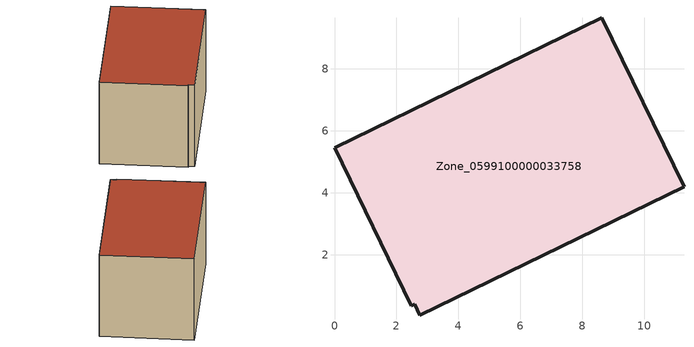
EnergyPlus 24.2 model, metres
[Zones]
Zone_0599100000033758
 floor ground (C_G): 2.59,0.4 2.48,0.36 0,5.45 8.63,9.66 11.28,4.2 2.75,0.04 z0
 wall outside (C_F): 11.28,4.2 8.63,9.66 0,5.45 2.48,0.36 2.59,0.4 2.75,0.04 11.28,4.2 z0:5.97
 roof outside (C_R): 2.59,0.4 2.75,0.04 11.28,4.2 8.63,9.66 0,5.45 2.48,0.36 z5.97
[BUILDING]
Pand.0599100000033758: North Axis=0; Terrain=City; Loads Convergence Tolerance Value=0.04; Temperature Convergence Tolerance Value=0.4; Solar Distribution=FullExterior; Maximum Number of Warmup Days=25; Minimum Number of Warmup Days=1
[Site:Location]
Rotterdam.The.Hague.AP_ZH_NLD Design_Conditions: Latitude=51.96; Longitude=4.45; Time Zone=1; Elevation=-4.5
[SITE:GROUNDTEMPERATURE:BUILDINGSURFACE]
18, 18, 18, 18, 18, 18, 18, 18, 18, 18, 18, 18
[MATERIAL] Thermal Absorptance=0.9; Solar Absorptance=0.7; Visible Absorptance=0.7
Name | Roughness | Thickness | Conductivity | Density | Specific Heat
G.TI.1965-1974 | MediumSmooth | 0.15 | 0.882353 | 540 | 1210
F.TI.1965-1974 | Rough | 0.3 | 0.697674 | 1920 | 840
R.TI.1965-1974 | MediumRough | 0.2 | 0.232558 | 1500 | 1000
[CONSTRUCTION]
C_G: G.TI.1965-1974
C_F: F.TI.1965-1974
C_R: R.TI.1965-1974
[ZONE]
Zone_0599100000033758: Type=1; Multiplier=1; Ceiling Height=Autocalculate; Volume=Autocalculate; Floor Area=autocalculate; Part of Total Floor Area=Yes
[ZONEINFILTRATION:DESIGNFLOWRATE]
Infil_Zone_0599100000033758: Zone or ZoneList or Space or SpaceList=Zone_0599100000033758; Schedule=AlwaysOn; Design Flow Rate Calculation Method=Flow/Area; Flow Rate per Floor Area=0.003; Constant Term Coefficient=1; Temperature Term Coefficient=0; Velocity Term Coefficient=0; Velocity Squared Term Coefficient=0
[HVACTEMPLATE:ZONE:IDEALLOADSAIRSYSTEM]
Zone_0599100000033758: Maximum Heating Supply Air Temperature=50; Minimum Cooling Supply Air Temperature=13; Maximum Heating Supply Air Humidity Ratio=0.0156; Minimum Cooling Supply Air Humidity Ratio=0.0077; Heating Limit=NoLimit; Cooling Limit=NoLimit; Dehumidification Control Type=ConstantSensibleHeatRatio; Cooling Sensible Heat Ratio=0.7; Dehumidification Setpoint=60; Humidification Control Type=None; Humidification Setpoint=30; Outdoor Air Method=None; Outdoor Air Flow Rate per Person=0.00944; Outdoor Air Flow Rate per Zone Floor Area=0; Outdoor Air Flow Rate per Zone=0; Demand Controlled Ventilation Type=None; Outdoor Air Economizer Type=NoEconomizer; Heat Recovery Type=None; Sensible Heat Recovery Effectiveness=0.7; Latent Heat Recovery Effectiveness=0.65
[ZONECONTROL:THERMOSTAT]
ThermostatControl_Zone_0599100000033758: Zone or ZoneList=Zone_0599100000033758; Control Type Schedule=DualSetpointControlType; Control 1=Thermostat_Zone_0599100000033758; Temperature Difference Between Cutout And Setpoint=0
[THERMOSTATSETPOINT:DUALSETPOINT]
Thermostat_Zone_0599100000033758: Heating Setpoint Temperature Schedule=HeatingSetpoint_Zone_0599100000033758; Cooling Setpoint Temperature Schedule=CoolingSetpoint_Zone_0599100000033758
[SCHEDULE:COMPACT]
HeatingSetpoint_Zone_0599100000033758: Through: 12/31, For: AllDays, Until: 24:00, 21
CoolingSetpoint_Zone_0599100000033758: Through: 12/31, For: AllDays, Until: 24:00, 24
DualSetpointControlType: Through: 12/31, For: AllDays, Until: 24:00, 4
AlwaysOn: Through: 12/31, For: AllDays, Until: 24:00, 1
